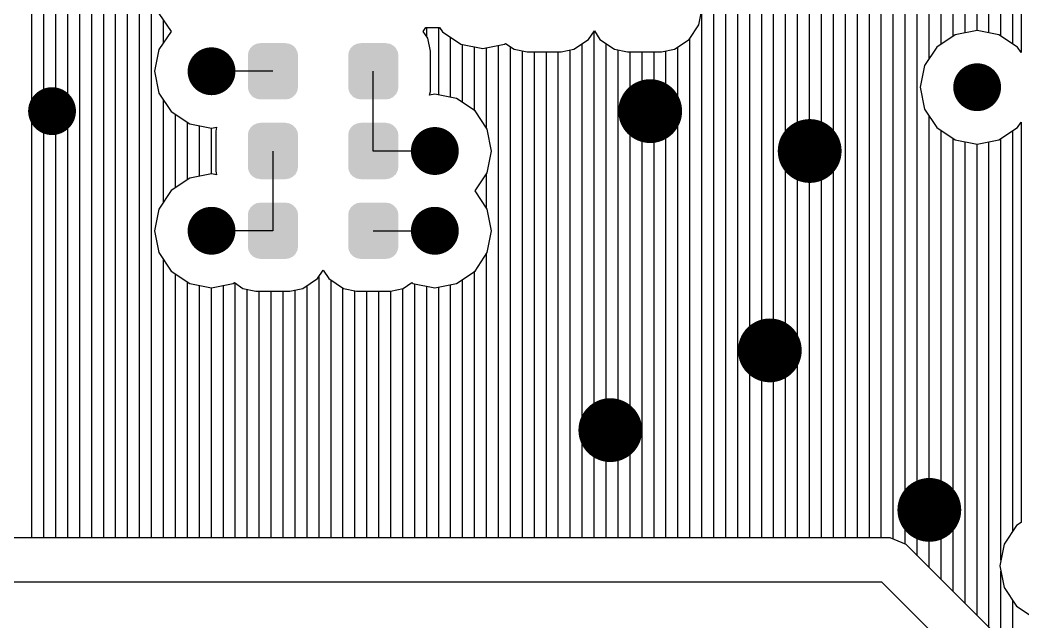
# Model space of a CAD drawing. Extents: x 295 to 953, y 10 to 290.
# Drawn here: x 752.27 to 778.62, y 134.17 to 149.99 of the extents above; entities that cross this region are included whole.
import ezdxf

# ---------------------------------------------------------------- set-up
doc = ezdxf.new("R2010")
doc.units = 0
doc.header["$LTSCALE"] = 5
doc.header["$MEASUREMENT"] = 0
doc.layers.get('0').update_dxf_attribs({"linetype": 'CONTINUOUS', "lineweight": 25})
doc.layers.add('DV-INT-A3_BOT', color=7, linetype='CONTINUOUS')

msp = doc.modelspace()

# ---------------------------------------------------------------- linework, layer by layer
for points, const_width in [([(757.616, 148.64, -1), (756.988, 148.64, -1)], 0.629), ([(777.733, 148.221, -1), (777.105, 148.221, -1)], 0.629), ([(769.247, 147.593, -1), (768.408, 147.593, -1)], 0.838), ([(753.425, 147.593, -1), (752.797, 147.593, -1)], 0.629), ([(773.438, 146.545, -1), (772.599, 146.545, -1)], 0.838), ([(763.484, 146.545, -1), (762.855, 146.545, -1)], 0.629), ([(757.616, 144.449, -1), (756.988, 144.449, -1)], 0.629), ([(763.484, 144.449, -1), (762.855, 144.449, -1)], 0.629), ([(772.39, 141.306, -1), (771.552, 141.306, -1)], 0.838), ([(768.199, 139.211, -1), (767.361, 139.211, -1)], 0.838), ([(776.581, 137.115, -1), (775.743, 137.115, -1)], 0.838)]:
    msp.add_lwpolyline(points, format="xyb", close=True, dxfattribs=dict(const_width=const_width))
for points in [[(759.562, 149.145), (759.556, 149.156), (758.271, 149.145), (758.273, 149.156)], [(759.556, 149.156), (759.516, 149.239), (758.273, 149.156), (758.317, 149.239)], [(759.516, 149.239), (759.507, 149.249), (758.317, 149.239), (758.322, 149.249)], [(759.507, 149.249), (759.443, 149.314), (758.322, 149.249), (758.391, 149.314)], [(759.443, 149.314), (759.43, 149.321), (758.391, 149.314), (758.398, 149.321)], [(759.43, 149.321), (759.35, 149.363), (758.398, 149.321), (758.485, 149.363)], [(759.35, 149.363), (759.329, 149.366), (758.485, 149.363), (758.492, 149.366)], [(759.329, 149.366), (759.247, 149.379), (758.492, 149.366), (758.585, 149.379)], [(759.247, 149.379), (759.247, 149.382), (758.585, 149.379), (758.585, 149.382)], [(762.198, 149.145), (762.193, 149.156), (760.907, 149.145), (760.909, 149.156)], [(762.193, 149.156), (762.152, 149.239), (760.909, 149.156), (760.953, 149.239)], [(762.152, 149.239), (762.143, 149.249), (760.953, 149.239), (760.958, 149.249)], [(762.143, 149.249), (762.079, 149.314), (760.958, 149.249), (761.027, 149.314)], [(762.079, 149.314), (762.066, 149.321), (761.027, 149.314), (761.034, 149.321)], [(762.066, 149.321), (761.986, 149.363), (761.034, 149.321), (761.121, 149.363)], [(761.986, 149.363), (761.965, 149.366), (761.121, 149.363), (761.129, 149.366)], [(761.965, 149.366), (761.883, 149.379), (761.129, 149.366), (761.221, 149.379)], [(761.883, 149.379), (761.883, 149.382), (761.221, 149.379), (761.221, 149.382)], [(759.576, 149.053), (759.562, 149.145), (758.256, 149.053), (758.271, 149.145)], [(759.576, 149.051), (759.576, 149.053), (758.256, 149.051), (758.256, 149.053)], [(759.576, 148.23), (759.576, 149.051), (758.256, 148.23), (758.256, 149.051)], [(762.212, 149.053), (762.198, 149.145), (760.892, 149.053), (760.907, 149.145)], [(762.212, 149.051), (762.212, 149.053), (760.892, 149.051), (760.892, 149.053)], [(762.212, 148.23), (762.212, 149.051), (760.892, 148.23), (760.892, 149.051)], [(759.576, 148.228), (759.576, 148.23), (758.256, 148.228), (758.256, 148.23)], [(759.56, 148.135), (759.576, 148.228), (758.27, 148.135), (758.256, 148.228)], [(759.558, 148.124), (759.56, 148.135), (758.275, 148.124), (758.27, 148.135)], [(759.514, 148.041), (759.558, 148.124), (758.315, 148.041), (758.275, 148.124)], [(762.212, 148.228), (762.212, 148.23), (760.892, 148.228), (760.892, 148.23)], [(762.196, 148.135), (762.212, 148.228), (760.906, 148.135), (760.892, 148.228)], [(762.194, 148.124), (762.196, 148.135), (760.911, 148.124), (760.906, 148.135)], [(762.15, 148.041), (762.194, 148.124), (760.951, 148.041), (760.911, 148.124)], [(759.509, 148.032), (759.514, 148.041), (758.325, 148.032), (758.315, 148.041)], [(759.441, 147.966), (759.509, 148.032), (758.388, 147.966), (758.325, 148.032)], [(759.434, 147.959), (759.441, 147.966), (758.401, 147.959), (758.388, 147.966)], [(759.346, 147.918), (759.434, 147.959), (758.481, 147.918), (758.401, 147.959)], [(759.339, 147.914), (759.346, 147.918), (758.503, 147.914), (758.481, 147.918)], [(759.247, 147.901), (759.339, 147.914), (758.585, 147.901), (758.503, 147.914)], [(759.247, 147.899), (759.247, 147.901), (758.585, 147.899), (758.585, 147.901)], [(762.145, 148.032), (762.15, 148.041), (760.961, 148.032), (760.951, 148.041)], [(762.077, 147.966), (762.145, 148.032), (761.025, 147.966), (760.961, 148.032)], [(762.07, 147.959), (762.077, 147.966), (761.038, 147.959), (761.025, 147.966)], [(761.982, 147.918), (762.07, 147.959), (761.117, 147.918), (761.038, 147.959)], [(761.975, 147.914), (761.982, 147.918), (761.139, 147.914), (761.117, 147.918)], [(761.883, 147.901), (761.975, 147.914), (761.221, 147.901), (761.139, 147.914)], [(761.883, 147.899), (761.883, 147.901), (761.221, 147.899), (761.221, 147.901)], [(759.576, 146.958), (759.562, 147.05), (758.256, 146.958), (758.271, 147.05)], [(759.562, 147.05), (759.556, 147.061), (758.271, 147.05), (758.273, 147.061)], [(759.556, 147.061), (759.516, 147.144), (758.273, 147.061), (758.317, 147.144)], [(759.516, 147.144), (759.507, 147.153), (758.317, 147.144), (758.322, 147.153)], [(759.507, 147.153), (759.443, 147.219), (758.322, 147.153), (758.391, 147.219)], [(759.443, 147.219), (759.43, 147.226), (758.391, 147.219), (758.398, 147.226)], [(759.43, 147.226), (759.35, 147.267), (758.398, 147.226), (758.485, 147.267)], [(759.35, 147.267), (759.329, 147.271), (758.485, 147.267), (758.492, 147.271)], [(759.329, 147.271), (759.247, 147.284), (758.492, 147.271), (758.585, 147.284)], [(759.247, 147.284), (759.247, 147.287), (758.585, 147.284), (758.585, 147.287)], [(762.212, 146.958), (762.198, 147.05), (760.892, 146.958), (760.907, 147.05)], [(762.198, 147.05), (762.193, 147.061), (760.907, 147.05), (760.909, 147.061)], [(762.193, 147.061), (762.152, 147.144), (760.909, 147.061), (760.953, 147.144)], [(762.152, 147.144), (762.143, 147.153), (760.953, 147.144), (760.958, 147.153)], [(762.143, 147.153), (762.079, 147.219), (760.958, 147.153), (761.027, 147.219)], [(762.079, 147.219), (762.066, 147.226), (761.027, 147.219), (761.034, 147.226)], [(762.066, 147.226), (761.986, 147.267), (761.034, 147.226), (761.121, 147.267)], [(761.986, 147.267), (761.965, 147.271), (761.121, 147.267), (761.129, 147.271)], [(761.965, 147.271), (761.883, 147.284), (761.129, 147.271), (761.221, 147.284)], [(761.883, 147.284), (761.883, 147.287), (761.221, 147.284), (761.221, 147.287)], [(759.576, 146.956), (759.576, 146.958), (758.256, 146.956), (758.256, 146.958)], [(759.576, 146.134), (759.576, 146.956), (758.256, 146.134), (758.256, 146.956)], [(762.212, 146.956), (762.212, 146.958), (760.892, 146.956), (760.892, 146.958)], [(762.212, 146.134), (762.212, 146.956), (760.892, 146.134), (760.892, 146.956)], [(759.576, 146.132), (759.576, 146.134), (758.256, 146.132), (758.256, 146.134)], [(759.56, 146.04), (759.576, 146.132), (758.27, 146.04), (758.256, 146.132)], [(759.558, 146.029), (759.56, 146.04), (758.275, 146.029), (758.27, 146.04)], [(759.514, 145.946), (759.558, 146.029), (758.315, 145.946), (758.275, 146.029)], [(762.212, 146.132), (762.212, 146.134), (760.892, 146.132), (760.892, 146.134)], [(762.196, 146.04), (762.212, 146.132), (760.906, 146.04), (760.892, 146.132)], [(762.194, 146.029), (762.196, 146.04), (760.911, 146.029), (760.906, 146.04)], [(762.15, 145.946), (762.194, 146.029), (760.951, 145.946), (760.911, 146.029)], [(759.509, 145.936), (759.514, 145.946), (758.325, 145.936), (758.315, 145.946)], [(759.441, 145.871), (759.509, 145.936), (758.388, 145.871), (758.325, 145.936)], [(759.434, 145.864), (759.441, 145.871), (758.401, 145.864), (758.388, 145.871)], [(759.346, 145.822), (759.434, 145.864), (758.481, 145.822), (758.401, 145.864)], [(759.339, 145.819), (759.346, 145.822), (758.503, 145.819), (758.481, 145.822)], [(759.247, 145.806), (759.339, 145.819), (758.585, 145.806), (758.503, 145.819)], [(759.247, 145.803), (759.247, 145.806), (758.585, 145.803), (758.585, 145.806)], [(762.145, 145.936), (762.15, 145.946), (760.961, 145.936), (760.951, 145.946)], [(762.077, 145.871), (762.145, 145.936), (761.025, 145.871), (760.961, 145.936)], [(762.07, 145.864), (762.077, 145.871), (761.038, 145.864), (761.025, 145.871)], [(761.982, 145.822), (762.07, 145.864), (761.117, 145.822), (761.038, 145.864)], [(761.975, 145.819), (761.982, 145.822), (761.139, 145.819), (761.117, 145.822)], [(761.883, 145.806), (761.975, 145.819), (761.221, 145.806), (761.139, 145.819)], [(761.883, 145.803), (761.883, 145.806), (761.221, 145.803), (761.221, 145.806)], [(759.576, 144.862), (759.562, 144.954), (758.256, 144.862), (758.271, 144.954)], [(759.562, 144.954), (759.556, 144.965), (758.271, 144.954), (758.273, 144.965)], [(759.556, 144.965), (759.516, 145.048), (758.273, 144.965), (758.317, 145.048)], [(759.516, 145.048), (759.507, 145.058), (758.317, 145.048), (758.322, 145.058)], [(759.507, 145.058), (759.443, 145.123), (758.322, 145.058), (758.391, 145.123)], [(759.443, 145.123), (759.43, 145.13), (758.391, 145.123), (758.398, 145.13)], [(759.43, 145.13), (759.35, 145.172), (758.398, 145.13), (758.485, 145.172)], [(759.35, 145.172), (759.329, 145.175), (758.485, 145.172), (758.492, 145.175)], [(759.329, 145.175), (759.247, 145.188), (758.492, 145.175), (758.585, 145.188)], [(759.247, 145.188), (759.247, 145.191), (758.585, 145.188), (758.585, 145.191)], [(762.212, 144.862), (762.198, 144.954), (760.892, 144.862), (760.907, 144.954)], [(762.198, 144.954), (762.193, 144.965), (760.907, 144.954), (760.909, 144.965)], [(762.193, 144.965), (762.152, 145.048), (760.909, 144.965), (760.953, 145.048)], [(762.152, 145.048), (762.143, 145.058), (760.953, 145.048), (760.958, 145.058)], [(762.143, 145.058), (762.079, 145.123), (760.958, 145.058), (761.027, 145.123)], [(762.079, 145.123), (762.066, 145.13), (761.027, 145.123), (761.034, 145.13)], [(762.066, 145.13), (761.986, 145.172), (761.034, 145.13), (761.121, 145.172)], [(761.986, 145.172), (761.965, 145.175), (761.121, 145.172), (761.129, 145.175)], [(761.965, 145.175), (761.883, 145.188), (761.129, 145.175), (761.221, 145.188)], [(761.883, 145.188), (761.883, 145.191), (761.221, 145.188), (761.221, 145.191)], [(759.576, 144.86), (759.576, 144.862), (758.256, 144.86), (758.256, 144.862)], [(759.576, 144.039), (759.576, 144.86), (758.256, 144.039), (758.256, 144.86)], [(762.212, 144.86), (762.212, 144.862), (760.892, 144.86), (760.892, 144.862)], [(762.212, 144.039), (762.212, 144.86), (760.892, 144.039), (760.892, 144.86)], [(759.576, 144.037), (759.576, 144.039), (758.256, 144.037), (758.256, 144.039)], [(759.56, 143.944), (759.576, 144.037), (758.27, 143.944), (758.256, 144.037)], [(759.558, 143.933), (759.56, 143.944), (758.275, 143.933), (758.27, 143.944)], [(759.514, 143.85), (759.558, 143.933), (758.315, 143.85), (758.275, 143.933)], [(762.212, 144.037), (762.212, 144.039), (760.892, 144.037), (760.892, 144.039)], [(762.196, 143.944), (762.212, 144.037), (760.906, 143.944), (760.892, 144.037)], [(762.194, 143.933), (762.196, 143.944), (760.911, 143.933), (760.906, 143.944)], [(762.15, 143.85), (762.194, 143.933), (760.951, 143.85), (760.911, 143.933)], [(759.509, 143.841), (759.514, 143.85), (758.325, 143.841), (758.315, 143.85)], [(759.441, 143.775), (759.509, 143.841), (758.388, 143.775), (758.325, 143.841)], [(759.434, 143.768), (759.441, 143.775), (758.401, 143.768), (758.388, 143.775)], [(759.346, 143.727), (759.434, 143.768), (758.481, 143.727), (758.401, 143.768)], [(759.339, 143.723), (759.346, 143.727), (758.503, 143.723), (758.481, 143.727)], [(759.247, 143.71), (759.339, 143.723), (758.585, 143.71), (758.503, 143.723)], [(759.247, 143.708), (759.247, 143.71), (758.585, 143.708), (758.585, 143.71)], [(762.145, 143.841), (762.15, 143.85), (760.961, 143.841), (760.951, 143.85)], [(762.077, 143.775), (762.145, 143.841), (761.025, 143.775), (760.961, 143.841)], [(762.07, 143.768), (762.077, 143.775), (761.038, 143.768), (761.025, 143.775)], [(761.982, 143.727), (762.07, 143.768), (761.117, 143.727), (761.038, 143.768)], [(761.975, 143.723), (761.982, 143.727), (761.139, 143.723), (761.117, 143.727)], [(761.883, 143.71), (761.975, 143.723), (761.221, 143.71), (761.139, 143.723)], [(761.883, 143.708), (761.883, 143.71), (761.221, 143.708), (761.221, 143.71)]]:
    msp.add_solid(points)
at = {"layer": 'DV-INT-A3_BOT'}
for p, q in [((772.071, 136.382), (772.071, 220.935)), ((772.386, 136.382), (772.386, 220.935)), ((772.7, 136.382), (772.7, 220.935)), ((776.472, 149.353), (776.472, 220.935)), ((776.786, 149.562), (776.786, 220.935)), ((777.1, 149.65), (777.1, 220.935)), ((777.415, 149.713), (777.415, 220.935)), ((777.729, 149.65), (777.729, 220.935)), ((778.043, 149.562), (778.043, 202.138)), ((778.358, 149.353), (778.358, 201.367)), ((778.571, 201.149), (778.571, 149.135)), ((773.014, 136.382), (773.014, 185.693)), ((776.157, 148.976), (776.157, 185.693)), ((773.329, 136.382), (773.329, 185.224)), ((775.843, 135.912), (775.843, 185.219)), ((773.643, 136.382), (773.643, 184.972)), ((773.957, 136.382), (773.957, 184.775)), ((775.215, 136.344), (775.215, 184.775)), ((775.529, 136.214), (775.529, 184.972)), ((774.272, 136.382), (774.272, 184.712)), ((774.586, 136.382), (774.586, 184.649)), ((774.9, 136.382), (774.9, 184.712)), ((755.726, 136.382), (755.726, 160.078)), ((754.155, 136.382), (754.155, 159.83)), ((754.469, 136.382), (754.469, 159.78)), ((754.783, 136.382), (754.783, 159.717)), ((755.098, 136.382), (755.098, 159.78)), ((755.412, 136.382), (755.412, 159.868)), ((752.583, 136.382), (752.583, 159.658)), ((752.897, 136.382), (752.897, 159.629)), ((753.212, 136.382), (753.212, 159.629)), ((753.526, 136.382), (753.526, 159.629)), ((753.84, 136.382), (753.84, 159.675)), ((771.757, 136.382), (771.757, 154.78)), ((771.443, 136.382), (771.443, 154.009)), ((771.128, 136.382), (771.128, 153.72)), ((770.185, 136.382), (770.185, 153.452)), ((770.5, 136.382), (770.5, 153.473)), ((770.814, 136.382), (770.814, 153.535)), ((770.11, 149.864), (770.177, 150.208)), ((755.919, 150.162), (756.238, 149.688)), ((756.041, 149.395), (756.041, 149.977)), ((756.238, 149.688), (755.919, 149.21)), ((762.864, 149.688), (762.935, 149.793)), ((762.985, 149.508), (762.864, 149.688)), ((762.935, 149.793), (763.291, 149.793)), ((762.956, 149.546), (762.956, 149.793)), ((763.27, 148.016), (763.27, 149.793)), ((763.291, 149.793), (763.367, 149.676)), ((763.367, 149.676), (763.853, 149.353)), ((767.21, 149.479), (767.361, 149.701)), ((767.356, 136.382), (767.356, 149.701)), ((767.361, 149.701), (767.507, 149.479)), ((769.85, 149.479), (770.11, 149.864)), ((777.419, 149.713), (776.845, 149.6)), ((777.989, 149.6), (777.419, 149.713)), ((763.052, 149.164), (762.985, 149.508)), ((763.584, 147.953), (763.584, 149.529)), ((766.824, 149.223), (767.21, 149.479)), ((767.507, 149.479), (767.893, 149.223)), ((769.464, 149.223), (769.85, 149.479)), ((769.871, 136.382), (769.871, 149.512)), ((776.845, 149.6), (776.359, 149.277)), ((778.475, 149.277), (777.989, 149.6)), ((755.919, 149.21), (755.806, 148.64)), ((763.052, 148.112), (763.052, 149.164)), ((763.853, 149.353), (764.427, 149.24)), ((763.899, 147.819), (763.899, 149.344)), ((764.213, 147.605), (764.213, 149.282)), ((764.427, 149.24), (764.997, 149.353)), ((764.527, 147.144), (764.527, 149.261)), ((764.842, 136.382), (764.842, 149.323)), ((764.997, 149.353), (765.026, 149.374)), ((765.026, 149.374), (765.252, 149.223)), ((765.156, 136.382), (765.156, 149.286)), ((765.252, 149.223), (765.592, 149.152)), ((765.47, 136.382), (765.47, 149.177)), ((765.592, 149.152), (766.485, 149.152)), ((765.785, 136.382), (765.785, 149.152)), ((766.099, 136.382), (766.099, 149.152)), ((766.413, 136.382), (766.413, 149.152)), ((766.485, 149.152), (766.824, 149.223)), ((766.728, 136.382), (766.728, 149.202)), ((767.042, 136.382), (767.042, 149.37)), ((767.671, 136.382), (767.671, 149.37)), ((767.893, 149.223), (768.232, 149.152)), ((767.985, 136.382), (767.985, 149.202)), ((768.232, 149.152), (769.125, 149.152)), ((768.299, 136.382), (768.299, 149.152)), ((768.614, 136.382), (768.614, 149.152)), ((768.928, 136.382), (768.928, 149.152)), ((769.125, 149.152), (769.464, 149.223)), ((769.242, 136.382), (769.242, 149.177)), ((769.557, 136.382), (769.557, 149.286)), ((776.359, 149.277), (776.036, 148.791)), ((778.571, 149.135), (778.475, 149.277)), ((755.806, 148.64), (755.919, 148.066)), ((758.916, 148.64), (757.302, 148.64)), ((761.552, 146.545), (761.552, 148.64)), ((776.036, 148.791), (775.923, 148.221)), ((763.031, 148.012), (763.052, 148.112)), ((775.923, 148.221), (776.036, 147.647)), ((755.919, 148.066), (756.242, 147.58)), ((756.041, 145.204), (756.041, 147.882)), ((763.17, 148.037), (763.031, 148.012)), ((763.74, 147.924), (763.17, 148.037)), ((764.226, 147.601), (763.74, 147.924)), ((756.242, 147.58), (756.728, 147.257)), ((764.548, 147.115), (764.226, 147.601)), ((776.036, 147.647), (776.359, 147.161)), ((756.355, 145.581), (756.355, 147.505)), ((776.157, 135.598), (776.157, 147.463)), ((778.475, 147.161), (778.571, 147.303)), ((778.571, 147.303), (778.571, 136.78)), ((756.669, 145.79), (756.669, 147.295)), ((756.728, 147.257), (757.302, 147.144)), ((756.984, 145.878), (756.984, 147.207)), ((757.298, 145.941), (757.298, 147.144)), ((757.302, 147.144), (757.436, 147.169)), ((757.436, 147.169), (757.415, 147.069)), ((757.415, 147.069), (757.415, 146.017)), ((764.662, 146.545), (764.548, 147.115)), ((776.359, 147.161), (776.845, 146.838)), ((776.472, 135.284), (776.472, 147.085)), ((777.989, 146.838), (778.475, 147.161)), ((778.358, 136.562), (778.358, 147.085)), ((776.786, 134.969), (776.786, 146.876)), ((776.845, 146.838), (777.419, 146.725)), ((777.1, 134.655), (777.1, 146.788)), ((777.419, 146.725), (777.989, 146.838)), ((777.729, 134.026), (777.729, 146.788)), ((778.043, 135.791), (778.043, 146.876)), ((758.916, 146.545), (758.916, 144.449)), ((763.17, 146.545), (761.552, 146.545)), ((764.548, 145.971), (764.662, 146.545)), ((777.415, 134.341), (777.415, 146.725)), ((757.415, 146.017), (757.436, 145.916)), ((756.728, 145.828), (756.242, 145.505)), ((757.302, 145.941), (756.728, 145.828)), ((757.436, 145.916), (757.302, 145.941)), ((764.23, 145.497), (764.548, 145.971)), ((764.527, 145.049), (764.527, 145.941)), ((756.242, 145.505), (755.919, 145.019)), ((764.548, 145.019), (764.23, 145.497)), ((755.919, 145.019), (755.806, 144.449)), ((764.662, 144.449), (764.548, 145.019)), ((755.806, 144.449), (755.919, 143.875)), ((758.916, 144.449), (757.302, 144.449)), ((761.552, 144.449), (763.17, 144.449)), ((764.548, 143.875), (764.662, 144.449)), ((755.919, 143.875), (756.242, 143.389)), ((756.041, 136.382), (756.041, 143.691)), ((764.226, 143.389), (764.548, 143.875)), ((764.527, 136.382), (764.527, 143.846)), ((756.242, 143.389), (756.728, 143.066)), ((760.085, 143.192), (760.236, 143.414)), ((760.236, 143.414), (760.383, 143.192)), ((763.74, 143.066), (764.226, 143.389)), ((764.213, 136.382), (764.213, 143.385)), ((756.355, 136.382), (756.355, 143.314)), ((756.669, 136.382), (756.669, 143.104)), ((757.872, 143.066), (757.901, 143.087)), ((757.901, 143.087), (758.128, 142.936)), ((759.699, 142.936), (760.085, 143.192)), ((760.127, 136.382), (760.127, 143.255)), ((760.383, 143.192), (760.768, 142.936)), ((760.441, 136.382), (760.441, 143.15)), ((762.34, 142.936), (762.566, 143.087)), ((762.566, 143.087), (762.595, 143.066)), ((763.899, 136.382), (763.899, 143.171)), ((756.728, 143.066), (757.302, 142.953)), ((756.984, 136.382), (756.984, 143.016)), ((757.298, 136.382), (757.298, 142.953)), ((757.302, 142.953), (757.872, 143.066)), ((757.612, 136.382), (757.612, 143.016)), ((757.927, 136.382), (757.927, 143.066)), ((758.128, 142.936), (758.467, 142.865)), ((758.241, 136.382), (758.241, 142.911)), ((758.467, 142.865), (759.36, 142.865)), ((758.555, 136.382), (758.555, 142.865)), ((758.87, 136.382), (758.87, 142.865)), ((759.184, 136.382), (759.184, 142.865)), ((759.36, 142.865), (759.699, 142.936)), ((759.498, 136.382), (759.498, 142.894)), ((759.813, 136.382), (759.813, 143.012)), ((760.756, 136.382), (760.756, 142.941)), ((760.768, 142.936), (761.108, 142.865)), ((761.07, 136.382), (761.07, 142.874)), ((761.108, 142.865), (762, 142.865)), ((761.384, 136.382), (761.384, 142.865)), ((761.699, 136.382), (761.699, 142.865)), ((762, 142.865), (762.34, 142.936)), ((762.013, 136.382), (762.013, 142.869)), ((762.327, 136.382), (762.327, 142.932)), ((762.595, 143.066), (763.17, 142.953)), ((762.642, 136.382), (762.642, 143.058)), ((762.956, 136.382), (762.956, 142.995)), ((763.17, 142.953), (763.74, 143.066)), ((763.27, 136.382), (763.27, 142.974)), ((763.584, 136.382), (763.584, 143.037)), ((778.571, 136.78), (778.454, 136.704)), ((778.454, 136.704), (778.131, 136.218)), ((775.131, 136.382), (743.526, 136.382)), ((775.554, 136.206), (775.131, 136.382)), ((775.881, 135.879), (775.554, 136.206)), ((778.131, 136.218), (778.018, 135.648)), ((777.976, 133.783), (775.881, 135.879)), ((778.018, 135.648), (778.131, 135.074)), ((778.043, 133.616), (778.043, 135.502)), ((743.053, 135.229), (774.904, 135.229)), ((774.904, 135.229), (777, 133.134)), ((778.131, 135.074), (778.454, 134.588)), ((778.358, 101.387), (778.358, 134.73)), ((778.454, 134.588), (778.94, 134.265))]:
    msp.add_line(p, q, dxfattribs=at)

doc.saveas('drawing.dxf')
